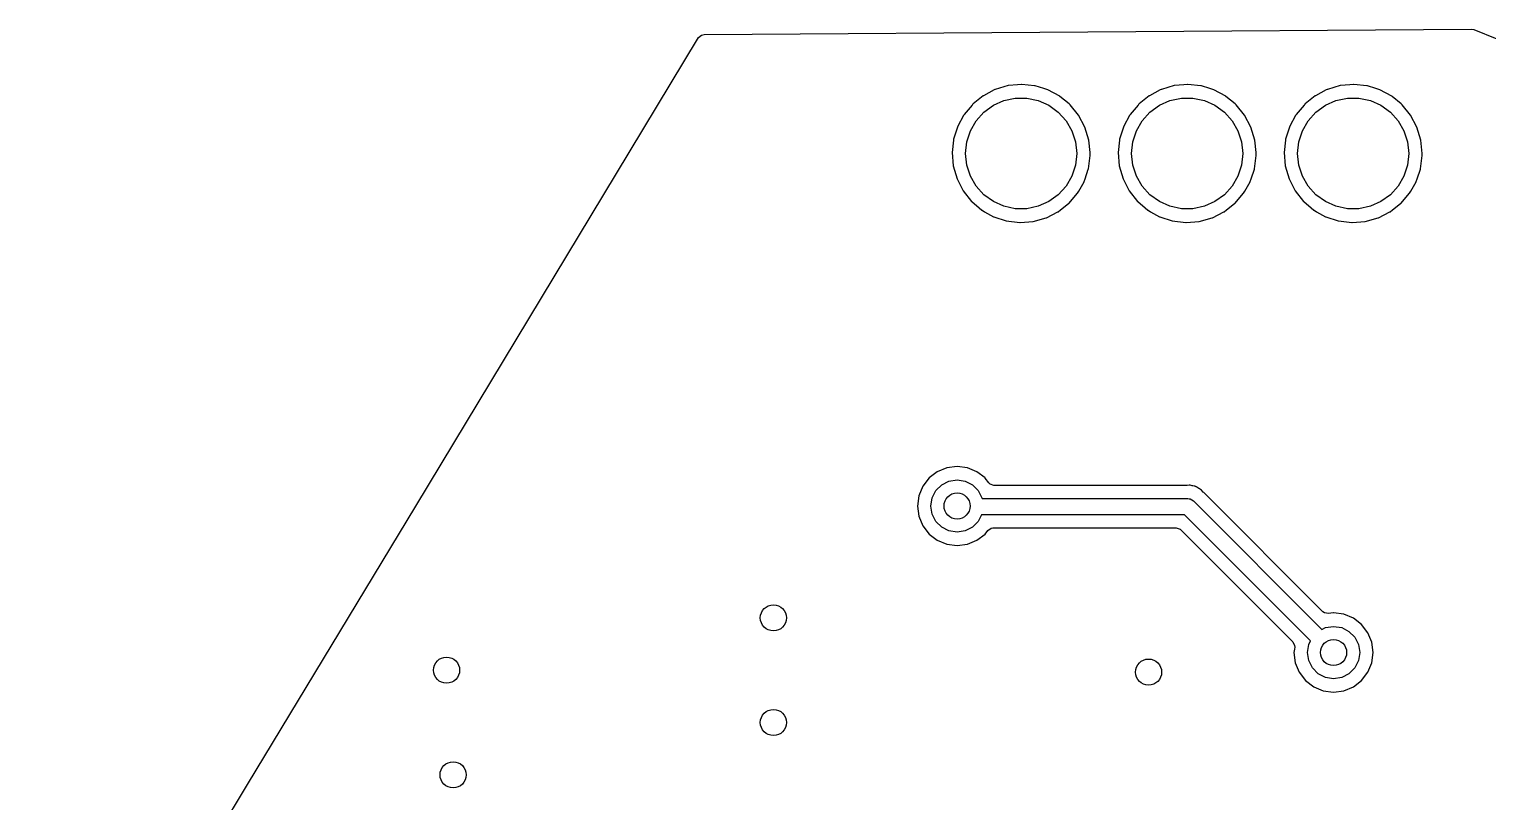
# Model space of a CAD drawing. Extents: x 128.4 to 165.4, y -118.6 to -85.1.
# Drawn here: x 128.41 to 150.73, y -96.91 to -85.1 of the extents above; entities that cross this region are included whole.
import ezdxf

# ---------------------------------------------------------------- set-up
doc = ezdxf.new("R2010")
doc.units = 0
doc.layers.add('BLACK', color=7, linetype='CONTINUOUS')

msp = doc.modelspace()

# ---------------------------------------------------------------- linework, layer by layer
at = {"layer": 'BLACK', "linetype": 'CONTINUOUS'}
for p, q in [((137.595, -86.9853), (138.656, -85.2296)), ((138.656, -85.2296), (138.702, -85.1896)), ((138.702, -85.1896), (138.74, -85.1818)), ((138.74, -85.1818), (150.48, -85.1002)), ((150.48, -85.1002), (150.518, -85.1074)), ((150.518, -85.1074), (160.996, -89.339)), ((143.008, -86.1198), (142.855, -86.2428)), ((143.012, -86.1167), (143.008, -86.1198)), ((143.179, -86.0292), (143.012, -86.1167)), ((143.19, -86.0235), (143.179, -86.0292)), ((143.195, -86.0213), (143.19, -86.0235)), ((143.19, -86.0235), (143.19, -86.0235)), ((143.392, -85.9631), (143.195, -86.0213)), ((143.397, -85.9627), (143.392, -85.9631)), ((143.537, -85.9499), (143.397, -85.9627)), ((143.397, -85.9627), (143.397, -85.9627)), ((143.597, -85.9444), (143.537, -85.9499)), ((143.602, -85.9449), (143.597, -85.9444)), ((143.797, -85.9655), (143.602, -85.9449)), ((143.602, -85.9449), (143.602, -85.9449)), ((143.802, -85.966), (143.797, -85.9655)), ((143.797, -85.9655), (143.797, -85.9655)), ((143.807, -85.9674), (143.802, -85.966)), ((143.936, -86.0073), (143.807, -85.9674)), ((143.807, -85.9674), (143.807, -85.9674)), ((143.999, -86.0269), (143.936, -86.0073)), ((144.18, -86.1249), (143.999, -86.0269)), ((144.184, -86.128), (144.18, -86.1249)), ((144.323, -86.2428), (144.184, -86.128)), ((144.184, -86.128), (144.184, -86.128)), ((145.548, -86.1198), (145.395, -86.2428)), ((145.552, -86.1167), (145.548, -86.1198)), ((145.719, -86.0292), (145.552, -86.1167)), ((145.73, -86.0235), (145.719, -86.0292)), ((145.735, -86.0213), (145.73, -86.0235)), ((145.73, -86.0235), (145.73, -86.0235)), ((145.932, -85.9631), (145.735, -86.0213)), ((145.937, -85.9627), (145.932, -85.9631)), ((146.077, -85.9499), (145.937, -85.9627)), ((145.937, -85.9627), (145.937, -85.9627)), ((146.137, -85.9444), (146.077, -85.9499)), ((146.142, -85.9449), (146.137, -85.9444)), ((146.337, -85.9655), (146.142, -85.9449)), ((146.142, -85.9449), (146.142, -85.9449)), ((146.342, -85.966), (146.337, -85.9655)), ((146.337, -85.9655), (146.337, -85.9655)), ((146.347, -85.9674), (146.342, -85.966)), ((146.476, -86.0073), (146.347, -85.9674)), ((146.347, -85.9674), (146.347, -85.9674)), ((146.539, -86.0269), (146.476, -86.0073)), ((146.72, -86.1249), (146.539, -86.0269)), ((146.724, -86.128), (146.72, -86.1249)), ((146.863, -86.2428), (146.724, -86.128)), ((146.724, -86.128), (146.724, -86.128)), ((148.088, -86.1198), (147.935, -86.2428)), ((148.092, -86.1167), (148.088, -86.1198)), ((148.259, -86.0292), (148.092, -86.1167)), ((148.27, -86.0235), (148.259, -86.0292)), ((148.275, -86.0213), (148.27, -86.0235)), ((148.27, -86.0235), (148.27, -86.0235)), ((148.472, -85.9631), (148.275, -86.0213)), ((148.477, -85.9627), (148.472, -85.9631)), ((148.617, -85.9499), (148.477, -85.9627)), ((148.477, -85.9627), (148.477, -85.9627)), ((148.677, -85.9444), (148.617, -85.9499)), ((148.682, -85.9449), (148.677, -85.9444)), ((148.877, -85.9655), (148.682, -85.9449)), ((148.682, -85.9449), (148.682, -85.9449)), ((148.882, -85.966), (148.877, -85.9655)), ((148.877, -85.9655), (148.877, -85.9655)), ((148.887, -85.9674), (148.882, -85.966)), ((149.016, -86.0073), (148.887, -85.9674)), ((148.887, -85.9674), (148.887, -85.9674)), ((149.079, -86.0269), (149.016, -86.0073)), ((149.26, -86.1249), (149.079, -86.0269)), ((149.264, -86.128), (149.26, -86.1249)), ((149.403, -86.2428), (149.264, -86.128)), ((149.264, -86.128), (149.264, -86.128)), ((142.84, -86.26), (142.719, -86.4036)), ((142.848, -86.2495), (142.84, -86.26)), ((142.851, -86.2458), (142.848, -86.2495)), ((142.848, -86.2495), (142.848, -86.2495)), ((142.855, -86.2428), (142.851, -86.2458)), ((142.855, -86.2428), (142.855, -86.2428)), ((143.021, -86.3683), (143.165, -86.2639)), ((143.165, -86.2639), (143.327, -86.1916)), ((143.327, -86.1916), (143.501, -86.1547)), ((143.501, -86.1547), (143.679, -86.1547)), ((143.679, -86.1547), (143.853, -86.1916)), ((143.853, -86.1916), (144.015, -86.2639)), ((144.015, -86.2639), (144.159, -86.3683)), ((144.339, -86.2562), (144.323, -86.2428)), ((144.469, -86.4158), (144.339, -86.2562)), ((145.38, -86.26), (145.259, -86.4036)), ((145.388, -86.2495), (145.38, -86.26)), ((145.391, -86.2458), (145.388, -86.2495)), ((145.388, -86.2495), (145.388, -86.2495)), ((145.395, -86.2428), (145.391, -86.2458)), ((145.395, -86.2428), (145.395, -86.2428)), ((145.561, -86.3683), (145.705, -86.2639)), ((145.705, -86.2639), (145.867, -86.1916)), ((145.867, -86.1916), (146.041, -86.1547)), ((146.041, -86.1547), (146.219, -86.1547)), ((146.219, -86.1547), (146.393, -86.1916)), ((146.393, -86.1916), (146.555, -86.2639)), ((146.555, -86.2639), (146.699, -86.3683)), ((146.879, -86.2562), (146.863, -86.2428)), ((147.009, -86.4158), (146.879, -86.2562)), ((147.92, -86.26), (147.799, -86.4036)), ((147.928, -86.2495), (147.92, -86.26)), ((147.931, -86.2458), (147.928, -86.2495)), ((147.928, -86.2495), (147.928, -86.2495)), ((147.935, -86.2428), (147.931, -86.2458)), ((147.935, -86.2428), (147.935, -86.2428)), ((148.101, -86.3683), (148.245, -86.2639)), ((148.245, -86.2639), (148.407, -86.1916)), ((148.407, -86.1916), (148.581, -86.1547)), ((148.581, -86.1547), (148.759, -86.1547)), ((148.759, -86.1547), (148.933, -86.1916)), ((148.933, -86.1916), (149.095, -86.2639)), ((149.095, -86.2639), (149.239, -86.3683)), ((149.419, -86.2562), (149.403, -86.2428)), ((149.549, -86.4158), (149.419, -86.2562)), ((142.62, -86.5842), (142.557, -86.7805)), ((142.71, -86.4201), (142.62, -86.5842)), ((142.717, -86.4079), (142.71, -86.4201)), ((142.719, -86.4036), (142.717, -86.4079)), ((142.717, -86.4079), (142.717, -86.4079)), ((142.813, -86.6543), (142.902, -86.5004)), ((142.902, -86.5004), (143.021, -86.3683)), ((144.159, -86.3683), (144.278, -86.5004)), ((144.278, -86.5004), (144.367, -86.6543)), ((144.566, -86.5977), (144.469, -86.4158)), ((145.16, -86.5842), (145.097, -86.7805)), ((145.25, -86.4201), (145.16, -86.5842)), ((145.257, -86.4079), (145.25, -86.4201)), ((145.259, -86.4036), (145.257, -86.4079)), ((145.257, -86.4079), (145.257, -86.4079)), ((145.353, -86.6543), (145.442, -86.5004)), ((145.442, -86.5004), (145.561, -86.3683)), ((146.699, -86.3683), (146.818, -86.5004)), ((146.818, -86.5004), (146.907, -86.6543)), ((147.106, -86.5977), (147.009, -86.4158)), ((147.7, -86.5842), (147.637, -86.7805)), ((147.79, -86.4201), (147.7, -86.5842)), ((147.797, -86.4079), (147.79, -86.4201)), ((147.799, -86.4036), (147.797, -86.4079)), ((147.797, -86.4079), (147.797, -86.4079)), ((147.893, -86.6543), (147.982, -86.5004)), ((147.982, -86.5004), (148.101, -86.3683)), ((149.239, -86.3683), (149.358, -86.5004)), ((149.358, -86.5004), (149.447, -86.6543)), ((149.646, -86.5977), (149.549, -86.4158)), ((142.556, -86.795), (142.535, -86.9853)), ((142.557, -86.7853), (142.556, -86.795)), ((142.557, -86.7805), (142.557, -86.7853)), ((142.557, -86.7853), (142.557, -86.7853)), ((142.759, -86.8233), (142.813, -86.6543)), ((144.367, -86.6543), (144.421, -86.8233)), ((144.625, -86.795), (144.566, -86.5977)), ((144.644, -86.9853), (144.625, -86.795)), ((145.096, -86.795), (145.075, -86.9853)), ((145.097, -86.7853), (145.096, -86.795)), ((145.097, -86.7805), (145.097, -86.7853)), ((145.097, -86.7853), (145.097, -86.7853)), ((145.299, -86.8233), (145.353, -86.6543)), ((146.907, -86.6543), (146.961, -86.8233)), ((147.165, -86.795), (147.106, -86.5977)), ((147.184, -86.9853), (147.165, -86.795)), ((147.636, -86.795), (147.615, -86.9853)), ((147.637, -86.7853), (147.636, -86.795)), ((147.637, -86.7805), (147.637, -86.7853)), ((147.637, -86.7853), (147.637, -86.7853)), ((147.839, -86.8233), (147.893, -86.6543)), ((149.447, -86.6543), (149.501, -86.8233)), ((149.705, -86.795), (149.646, -86.5977)), ((149.726, -87), (149.705, -86.795)), ((134.328, -92.39), (137.595, -86.9853)), ((142.535, -86.9853), (142.552, -87.1906)), ((142.74, -87), (142.759, -86.8233)), ((142.759, -87.1767), (142.74, -87)), ((144.421, -86.8233), (144.44, -87)), ((144.44, -87), (144.421, -87.1767)), ((144.619, -87.2339), (144.645, -87.0295)), ((144.646, -87), (144.644, -86.9853)), ((144.645, -87.0295), (144.646, -87)), ((145.075, -86.9853), (145.092, -87.1906)), ((145.28, -87), (145.299, -86.8233)), ((145.299, -87.1767), (145.28, -87)), ((146.961, -86.8233), (146.98, -87)), ((146.98, -87), (146.961, -87.1767)), ((147.159, -87.2339), (147.185, -87.0295)), ((147.186, -87), (147.184, -86.9853)), ((147.185, -87.0295), (147.186, -87)), ((147.615, -86.9853), (147.632, -87.1906)), ((147.82, -87), (147.839, -86.8233)), ((147.839, -87.1767), (147.82, -87)), ((149.501, -86.8233), (149.52, -87)), ((149.52, -87), (149.501, -87.1767)), ((149.699, -87.2339), (149.725, -87.0295)), ((149.725, -87.0295), (149.726, -87)), ((142.552, -87.1906), (142.609, -87.3886)), ((142.813, -87.3457), (142.759, -87.1767)), ((144.421, -87.1767), (144.367, -87.3457)), ((144.568, -87.3886), (144.618, -87.2385)), ((144.618, -87.2385), (144.619, -87.2339)), ((144.618, -87.2385), (144.618, -87.2385)), ((145.092, -87.1906), (145.149, -87.3886)), ((145.353, -87.3457), (145.299, -87.1767)), ((146.961, -87.1767), (146.907, -87.3457)), ((147.108, -87.3886), (147.158, -87.2385)), ((147.158, -87.2385), (147.159, -87.2339)), ((147.158, -87.2385), (147.158, -87.2385)), ((147.632, -87.1906), (147.689, -87.3886)), ((147.893, -87.3457), (147.839, -87.1767)), ((149.501, -87.1767), (149.447, -87.3457)), ((149.648, -87.3886), (149.698, -87.2385)), ((149.698, -87.2385), (149.699, -87.2339)), ((149.698, -87.2385), (149.698, -87.2385)), ((142.609, -87.3886), (142.703, -87.5718)), ((142.902, -87.4996), (142.813, -87.3457)), ((144.367, -87.3457), (144.278, -87.4996)), ((144.471, -87.5756), (144.552, -87.4335)), ((144.552, -87.4335), (144.554, -87.4293)), ((144.552, -87.4335), (144.552, -87.4335)), ((144.554, -87.4293), (144.568, -87.3886)), ((145.149, -87.3886), (145.243, -87.5718)), ((145.442, -87.4996), (145.353, -87.3457)), ((146.907, -87.3457), (146.818, -87.4996)), ((147.011, -87.5756), (147.092, -87.4335)), ((147.092, -87.4335), (147.094, -87.4293)), ((147.092, -87.4335), (147.092, -87.4335)), ((147.094, -87.4293), (147.108, -87.3886)), ((147.689, -87.3886), (147.783, -87.5718)), ((147.982, -87.4996), (147.893, -87.3457)), ((149.447, -87.3457), (149.358, -87.4996)), ((149.551, -87.5756), (149.632, -87.4335)), ((149.632, -87.4335), (149.634, -87.4293)), ((149.632, -87.4335), (149.632, -87.4335)), ((149.634, -87.4293), (149.648, -87.3886)), ((142.703, -87.5718), (142.831, -87.7333)), ((143.021, -87.6317), (142.902, -87.4996)), ((143.165, -87.7361), (143.021, -87.6317)), ((144.159, -87.6317), (144.015, -87.7361)), ((144.278, -87.4996), (144.159, -87.6317)), ((144.318, -87.7644), (144.453, -87.6085)), ((144.453, -87.6085), (144.471, -87.5756)), ((145.243, -87.5718), (145.371, -87.7333)), ((145.561, -87.6317), (145.442, -87.4996)), ((145.705, -87.7361), (145.561, -87.6317)), ((146.699, -87.6317), (146.555, -87.7361)), ((146.818, -87.4996), (146.699, -87.6317)), ((146.858, -87.7644), (146.993, -87.6085)), ((146.993, -87.6085), (147.011, -87.5756)), ((147.783, -87.5718), (147.911, -87.7333)), ((148.101, -87.6317), (147.982, -87.4996)), ((148.245, -87.7361), (148.101, -87.6317)), ((149.239, -87.6317), (149.095, -87.7361)), ((149.358, -87.4996), (149.239, -87.6317)), ((149.398, -87.7644), (149.533, -87.6085)), ((149.533, -87.6085), (149.551, -87.5756)), ((142.831, -87.7333), (142.834, -87.7364)), ((142.834, -87.7364), (142.834, -87.7364)), ((142.834, -87.7364), (142.947, -87.8323)), ((142.947, -87.8323), (142.988, -87.8668)), ((142.988, -87.8668), (142.992, -87.8692)), ((142.992, -87.8692), (142.992, -87.8692)), ((142.992, -87.8692), (143.031, -87.8913)), ((143.031, -87.8913), (143.167, -87.9673)), ((143.327, -87.8084), (143.165, -87.7361)), ((143.501, -87.8453), (143.327, -87.8084)), ((143.679, -87.8453), (143.501, -87.8453)), ((143.853, -87.8084), (143.679, -87.8453)), ((144.015, -87.7361), (143.853, -87.8084)), ((143.976, -87.982), (144.151, -87.8934)), ((144.151, -87.8934), (144.156, -87.8913)), ((144.151, -87.8934), (144.151, -87.8934)), ((144.156, -87.8913), (144.191, -87.8637)), ((144.191, -87.8637), (144.314, -87.7674)), ((144.314, -87.7674), (144.318, -87.7644)), ((144.314, -87.7674), (144.314, -87.7674)), ((145.371, -87.7333), (145.374, -87.7364)), ((145.374, -87.7364), (145.374, -87.7364)), ((145.374, -87.7364), (145.487, -87.8323)), ((145.487, -87.8323), (145.528, -87.8668)), ((145.528, -87.8668), (145.532, -87.8692)), ((145.532, -87.8692), (145.532, -87.8692)), ((145.532, -87.8692), (145.571, -87.8913)), ((145.571, -87.8913), (145.707, -87.9673)), ((145.867, -87.8084), (145.705, -87.7361)), ((146.041, -87.8453), (145.867, -87.8084)), ((146.219, -87.8453), (146.041, -87.8453)), ((146.393, -87.8084), (146.219, -87.8453)), ((146.555, -87.7361), (146.393, -87.8084)), ((146.516, -87.982), (146.691, -87.8934)), ((146.691, -87.8934), (146.696, -87.8913)), ((146.691, -87.8934), (146.691, -87.8934)), ((146.696, -87.8913), (146.731, -87.8637)), ((146.731, -87.8637), (146.854, -87.7674)), ((146.854, -87.7674), (146.858, -87.7644)), ((146.854, -87.7674), (146.854, -87.7674)), ((147.911, -87.7333), (147.914, -87.7364)), ((147.914, -87.7364), (147.914, -87.7364)), ((147.914, -87.7364), (148.027, -87.8323)), ((148.027, -87.8323), (148.068, -87.8668)), ((148.068, -87.8668), (148.072, -87.8692)), ((148.072, -87.8692), (148.072, -87.8692)), ((148.072, -87.8692), (148.111, -87.8913)), ((148.111, -87.8913), (148.247, -87.9673)), ((148.407, -87.8084), (148.245, -87.7361)), ((148.581, -87.8453), (148.407, -87.8084)), ((148.759, -87.8453), (148.581, -87.8453)), ((148.933, -87.8084), (148.759, -87.8453)), ((149.095, -87.7361), (148.933, -87.8084)), ((149.056, -87.982), (149.231, -87.8934)), ((149.231, -87.8934), (149.236, -87.8913)), ((149.231, -87.8934), (149.231, -87.8934)), ((149.236, -87.8913), (149.271, -87.8637)), ((149.271, -87.8637), (149.394, -87.7674)), ((149.394, -87.7674), (149.398, -87.7644)), ((149.394, -87.7674), (149.394, -87.7674)), ((143.167, -87.9673), (143.172, -87.9688)), ((143.172, -87.9688), (143.359, -88.0295)), ((143.359, -88.0295), (143.359, -88.0295)), ((143.359, -88.0295), (143.363, -88.031)), ((143.363, -88.031), (143.568, -88.0554)), ((143.568, -88.0554), (143.573, -88.055)), ((143.573, -88.055), (143.641, -88.0498)), ((143.573, -88.055), (143.573, -88.055)), ((143.641, -88.0498), (143.773, -88.0395)), ((143.773, -88.0395), (143.972, -87.9841)), ((143.972, -87.9841), (143.976, -87.982)), ((143.976, -87.982), (143.976, -87.982)), ((145.707, -87.9673), (145.712, -87.9688)), ((145.712, -87.9688), (145.899, -88.0295)), ((145.899, -88.0295), (145.899, -88.0295)), ((145.899, -88.0295), (145.903, -88.031)), ((145.903, -88.031), (146.108, -88.0554)), ((146.108, -88.0554), (146.113, -88.055)), ((146.113, -88.055), (146.181, -88.0498)), ((146.113, -88.055), (146.113, -88.055)), ((146.181, -88.0498), (146.313, -88.0395)), ((146.313, -88.0395), (146.512, -87.9841)), ((146.512, -87.9841), (146.516, -87.982)), ((146.516, -87.982), (146.516, -87.982)), ((148.247, -87.9673), (148.252, -87.9688)), ((148.252, -87.9688), (148.439, -88.0295)), ((148.439, -88.0295), (148.439, -88.0295)), ((148.439, -88.0295), (148.443, -88.031)), ((148.443, -88.031), (148.648, -88.0554)), ((148.648, -88.0554), (148.653, -88.055)), ((148.653, -88.055), (148.721, -88.0498)), ((148.653, -88.055), (148.653, -88.055)), ((148.721, -88.0498), (148.853, -88.0395)), ((148.853, -88.0395), (149.052, -87.9841)), ((149.052, -87.9841), (149.056, -87.982)), ((149.056, -87.982), (149.056, -87.982)), ((142.307, -91.8655), (142.182, -91.9617)), ((142.453, -91.805), (142.307, -91.8655)), ((142.61, -91.7843), (142.453, -91.805)), ((142.767, -91.805), (142.61, -91.7843)), ((142.913, -91.8655), (142.767, -91.805)), ((143.038, -91.9617), (142.913, -91.8655)), ((142.085, -92.0872), (142.025, -92.2332)), ((142.182, -91.9617), (142.085, -92.0872)), ((142.23, -92.2664), (142.286, -92.1549)), ((142.286, -92.1549), (142.375, -92.0664)), ((142.375, -92.0664), (142.486, -92.0096)), ((142.486, -92.0096), (142.61, -91.99)), ((142.61, -91.99), (142.734, -92.0096)), ((142.734, -92.0096), (142.845, -92.0664)), ((142.845, -92.0664), (142.934, -92.1549)), ((142.934, -92.1549), (142.99, -92.2664)), ((143.042, -91.9669), (143.038, -91.9617)), ((143.095, -92.0358), (143.042, -91.9669)), ((143.115, -92.0556), (143.095, -92.0358)), ((143.174, -92.0745), (143.115, -92.0556)), ((146.121, -92.0745), (143.174, -92.0745)), ((146.13, -92.0741), (146.121, -92.0745)), ((146.16, -92.0715), (146.13, -92.0741)), ((146.169, -92.0707), (146.16, -92.0715)), ((146.177, -92.073), (146.169, -92.0707)), ((146.206, -92.0808), (146.177, -92.073)), ((146.215, -92.0827), (146.206, -92.0808)), ((146.245, -92.0879), (146.215, -92.0827)), ((146.253, -92.0894), (146.245, -92.0879)), ((146.245, -92.0879), (146.245, -92.0879)), ((146.261, -92.0937), (146.253, -92.0894)), ((146.266, -92.0957), (146.261, -92.0937)), ((146.271, -92.0982), (146.266, -92.0957)), ((146.28, -92.1004), (146.271, -92.0982)), ((146.309, -92.121), (146.28, -92.1004)), ((146.312, -92.1227), (146.309, -92.121)), ((146.319, -92.1274), (146.312, -92.1227)), ((146.352, -92.1468), (146.319, -92.1274)), ((146.377, -92.1766), (146.352, -92.1468)), ((142.025, -92.2332), (142.004, -92.39)), ((142.21, -92.39), (142.23, -92.2664)), ((142.99, -92.2664), (142.992, -92.275)), ((142.992, -92.275), (146.14, -92.275)), ((146.14, -92.275), (146.162, -92.2782)), ((146.162, -92.2782), (146.167, -92.2779)), ((146.167, -92.2779), (146.169, -92.2792)), ((146.169, -92.2792), (146.176, -92.2801)), ((146.176, -92.2801), (146.201, -92.2968)), ((146.201, -92.2968), (146.228, -92.3116)), ((146.228, -92.3116), (148.193, -94.2766)), ((146.383, -92.1829), (146.377, -92.1766)), ((148.207, -94.0067), (146.383, -92.1829)), ((131.755, -96.6483), (134.328, -92.39)), ((142.004, -92.39), (142.025, -92.5468)), ((142.025, -92.5468), (142.085, -92.6928)), ((142.23, -92.5136), (142.21, -92.39)), ((142.286, -92.6251), (142.23, -92.5136)), ((142.985, -92.525), (142.934, -92.6251)), ((146.088, -92.525), (142.985, -92.525)), ((148.017, -94.4534), (146.088, -92.525)), ((142.085, -92.6928), (142.182, -92.8183)), ((142.182, -92.8183), (142.307, -92.9145)), ((142.375, -92.7136), (142.286, -92.6251)), ((142.486, -92.7704), (142.375, -92.7136)), ((142.61, -92.79), (142.486, -92.7704)), ((142.734, -92.7704), (142.61, -92.79)), ((142.845, -92.7136), (142.734, -92.7704)), ((142.934, -92.6251), (142.845, -92.7136)), ((142.913, -92.9145), (143.038, -92.8183)), ((143.038, -92.8183), (143.08, -92.7642)), ((143.08, -92.7642), (143.13, -92.7296)), ((143.13, -92.7296), (143.158, -92.7255)), ((143.158, -92.7255), (145.964, -92.7255)), ((145.964, -92.7255), (146.022, -92.7444)), ((146.022, -92.7444), (146.034, -92.7545)), ((146.034, -92.7545), (147.747, -94.467)), ((142.307, -92.9145), (142.453, -92.975)), ((142.453, -92.975), (142.61, -92.9957)), ((142.61, -92.9957), (142.767, -92.975)), ((142.767, -92.975), (142.913, -92.9145)), ((148.23, -94.0237), (148.207, -94.0067)), ((148.29, -94.0349), (148.23, -94.0237)), ((148.364, -94.0252), (148.29, -94.0349)), ((148.37, -94.0243), (148.364, -94.0252)), ((148.364, -94.0252), (148.364, -94.0252)), ((148.527, -94.045), (148.37, -94.0243)), ((148.673, -94.1055), (148.527, -94.045)), ((148.798, -94.2017), (148.673, -94.1055)), ((148.193, -94.2766), (148.246, -94.2496)), ((148.246, -94.2496), (148.37, -94.23)), ((148.37, -94.23), (148.494, -94.2496)), ((148.494, -94.2496), (148.605, -94.3064)), ((148.605, -94.3064), (148.694, -94.3949)), ((148.694, -94.3949), (148.75, -94.5064)), ((148.895, -94.3272), (148.798, -94.2017)), ((148.955, -94.4732), (148.895, -94.3272)), ((147.747, -94.467), (147.774, -94.5215)), ((147.771, -94.58), (147.764, -94.63)), ((147.775, -94.55), (147.771, -94.58)), ((147.774, -94.5215), (147.775, -94.55)), ((147.97, -94.63), (147.99, -94.5064)), ((147.99, -94.5064), (148.017, -94.4534)), ((148.75, -94.5064), (148.77, -94.63)), ((148.976, -94.63), (148.955, -94.4732)), ((147.764, -94.63), (147.785, -94.7868)), ((147.785, -94.7868), (147.845, -94.9328)), ((147.99, -94.7536), (147.97, -94.63)), ((148.046, -94.8651), (147.99, -94.7536)), ((148.75, -94.7536), (148.694, -94.8651)), ((148.77, -94.63), (148.75, -94.7536)), ((148.895, -94.9328), (148.955, -94.7868)), ((148.955, -94.7868), (148.976, -94.63)), ((147.845, -94.9328), (147.942, -95.0583)), ((147.942, -95.0583), (148.067, -95.1545)), ((148.135, -94.9536), (148.046, -94.8651)), ((148.246, -95.0104), (148.135, -94.9536)), ((148.37, -95.03), (148.246, -95.0104)), ((148.494, -95.0104), (148.37, -95.03)), ((148.605, -94.9536), (148.494, -95.0104)), ((148.694, -94.8651), (148.605, -94.9536)), ((148.673, -95.1545), (148.798, -95.0583)), ((148.798, -95.0583), (148.895, -94.9328)), ((148.067, -95.1545), (148.213, -95.215)), ((148.213, -95.215), (148.37, -95.2357)), ((148.37, -95.2357), (148.527, -95.215)), ((148.527, -95.215), (148.673, -95.1545)), ((128.414, -102.176), (131.755, -96.6483))]:
    msp.add_line(p, q, dxfattribs=at)
at = {"layer": 'BLACK'}
for centre in [(142.61, -92.39), (139.8, -94.1), (148.37, -94.63), (134.8, -94.9), (145.54, -94.93), (139.8, -95.7), (134.9, -96.5)]:
    msp.add_circle(centre, 0.2, dxfattribs=at)

doc.saveas('drawing.dxf')
